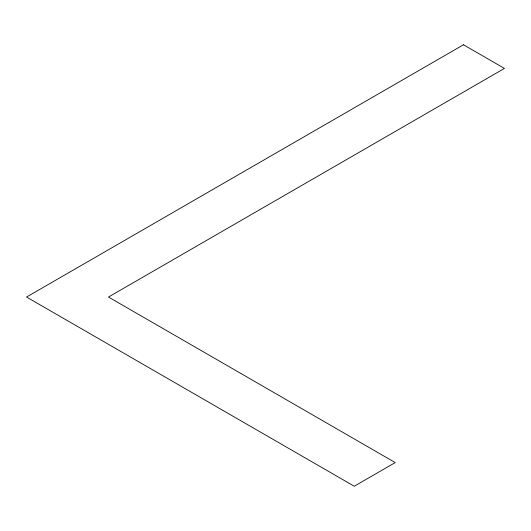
<?xml version="1.0" encoding="UTF-8"?>
<svg xmlns="http://www.w3.org/2000/svg" width="531" height="531" viewBox="0 0 531 531"><rect width="100%" height="100%" fill="white"/><g stroke="black" fill="none" stroke-linecap="round" stroke-linejoin="round"><path stroke-width="0.8" d="M463.49 44.77L26.55 297.035L354.25 486.23L395.217 462.581L108.477 297.035L504.45 68.419L463.49 44.77"/></g></svg>
